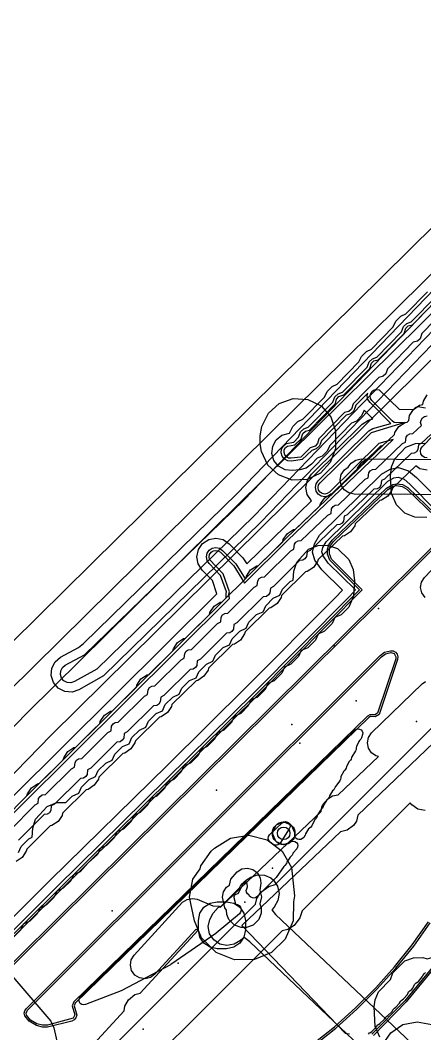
# Model space of a CAD drawing. Header units: metres. Extents: x -2677 to -840, y 169 to 1487.
# Drawn here: x -2254.5 to -2211.5, y 865.2 to 973.1 of the extents above; entities that cross this region are included whole.
import ezdxf

# ---------------------------------------------------------------- set-up
doc = ezdxf.new("R2010")
doc.units = ezdxf.units.M
for name, color, linetype in [('AI_GREENING_ALLOWED_ZONE', 4, 'Continuous'), ('AI_GREENING_EXCLUSIONS', 1, 'Continuous'), ('AI_GREENING_LAWN', 82, 'Continuous'), ('AI_GREENING_REJECTED', 6, 'Continuous'), ('AI_GREENING_SHRUBS', 92, 'Continuous')]:
    doc.layers.add(name, color=color, linetype=linetype)

# ---------------------------------------------------------------- blocks, each defined once
blk = doc.blocks.new('AI_SHRUB')
for radius in [1, 0.55]:
    blk.add_circle((0, 0), radius)

msp = doc.modelspace()

# ---------------------------------------------------------------- linework, layer by layer
at = {"layer": 'AI_GREENING_ALLOWED_ZONE'}
msp.add_lwpolyline([(-2227.96, 885.64), (-2228.1, 885.81), (-2228.16, 886.01), (-2228.12, 886.22), (-2228.01, 886.4), (-2226.69, 887.68), (-2226.51, 887.79), (-2226.31, 887.83), (-2226.11, 887.77), (-2225.95, 887.64), (-2225.86, 887.46), (-2225.84, 887.25), (-2225.92, 887.06), (-2226.9, 885.52), (-2227.05, 885.37), (-2227.24, 885.3), (-2227.44, 885.3), (-2227.63, 885.39), (-2227.96, 885.64)], close=True, dxfattribs=at)
at = {"layer": 'AI_GREENING_EXCLUSIONS'}
for points in [[(-2097.85, 1053.54), (-2253.72, 899.46), (-2275.22, 877.41), (-2275.74, 877.06), (-2276.36, 876.96), (-2276.97, 877.11), (-2277.46, 877.5), (-2279.74, 880.3), (-2280.02, 880.82), (-2280.07, 881.4), (-2279.9, 881.96), (-2279.53, 882.41), (-2279.53, 882.41), (-2279.01, 882.69), (-2278.43, 882.74), (-2277.87, 882.57), (-2277.42, 882.2), (-2276.2, 880.7), (-2255.84, 901.59), (-2101.14, 1054.5)], [(-2095.38, 1051.06), (-2251.24, 897), (-2272.72, 874.96), (-2274.46, 873.81), (-2276.52, 873.46), (-2278.54, 873.98), (-2280.17, 875.29), (-2282.45, 878.09), (-2283.37, 879.81), (-2283.56, 881.75), (-2282.99, 883.62), (-2282.99, 883.62), (-2281.75, 885.12), (-2280.02, 886.04), (-2278.08, 886.22), (-2276.25, 885.66), (-2258.3, 904.08), (-2120.21, 1040.54), (-2121.23, 1041.22), (-2122.31, 1042.84)], [(-2265.34, 866.24), (-2250.65, 880.87), (-2229.65, 901.55), (-2219.49, 911.79), (-2218.88, 912.47), (-2221.78, 915.31), (-2222.33, 916.09), (-2222.45, 916.53), (-2222.36, 916.97), (-2222, 917.59), (-2215.43, 924.05), (-2214.8, 924.4), (-2214.36, 924.48), (-2213.72, 924.25), (-2213.11, 923.73), (-2210.34, 920.93), (-2209.52, 921.67), (-2207.13, 923.98), (-2206.63, 924.9), (-2204.99, 926.46), (-2204.34, 926.85), (-2203.57, 927.51), (-2125.88, 1004.64)], [(-2123.66, 1003.65), (-2145.5, 981.83), (-2216.37, 911.4), (-2323.44, 805.27)], [(-2123.52, 1003.5), (-2145.36, 981.68), (-2216.23, 911.26), (-2323.3, 805.13)], [(-2265.87, 865.37), (-2229.27, 901.57), (-2218.46, 912.48), (-2221.62, 915.65), (-2221.86, 916.28), (-2221.85, 916.82), (-2221.71, 917.27), (-2221.36, 917.77), (-2215.6, 923.3), (-2214.91, 923.7), (-2214.53, 923.77), (-2213.9, 923.69), (-2213.32, 923.36), (-2210.37, 920.53), (-2206.98, 923.7), (-2206.42, 924.69), (-2204.78, 926.24), (-2203.86, 926.87), (-2126.38, 1003.78)], [(-2265.87, 865.08), (-2229.13, 901.43), (-2218.17, 912.48), (-2221.45, 915.74), (-2221.66, 916.3), (-2221.65, 916.8), (-2221.53, 917.18), (-2221.22, 917.62), (-2215.46, 923.16), (-2214.87, 923.5), (-2214.5, 923.57), (-2213.94, 923.49), (-2213.43, 923.2), (-2210.38, 920.25), (-2206.82, 923.58), (-2206.28, 924.54), (-2204.65, 926.1), (-2203.73, 926.72), (-2126.24, 1003.64)], [(-2160.96, 989.83), (-2178.87, 972.33), (-2195.05, 956.16), (-2200.95, 950.16), (-2229.66, 920.36), (-2246.38, 904.05), (-2248.77, 902.71), (-2249.14, 902.59), (-2249.53, 902.62), (-2249.88, 902.8), (-2250.13, 903.09), (-2250.25, 903.46), (-2250.22, 903.85), (-2250.04, 904.2), (-2249.74, 904.45), (-2247.7, 905.56), (-2230.76, 922.03), (-2202.11, 951.76), (-2191.04, 962.97), (-2177.08, 976.83)], [(-2174.74, 974.99), (-2189.25, 960.58), (-2200.23, 949.47), (-2228.94, 919.67), (-2245.68, 903.34), (-2248.28, 901.83), (-2249.02, 901.59), (-2249.8, 901.66), (-2250.5, 902.01), (-2251, 902.61), (-2251.24, 903.35), (-2251.18, 904.13), (-2250.82, 904.82), (-2250.23, 905.33), (-2248.34, 906.33), (-2247.81, 906.78), (-2231.48, 922.72), (-2202.83, 952.46), (-2194.42, 960.98), (-2178.19, 977.14)], [(-2255.38, 890.42), (-2233.63, 912.05), (-2234.08, 913.47), (-2235.17, 914.57), (-2235.6, 915.23), (-2235.74, 915.99), (-2235.59, 916.76), (-2235.15, 917.4), (-2234.49, 917.83), (-2233.73, 917.98), (-2232.96, 917.82), (-2232.32, 917.38), (-2230.87, 915.9), (-2230.42, 915.24), (-2223.55, 921.94), (-2224.01, 922.62), (-2224.15, 923.38), (-2223.99, 924.15), (-2223.56, 924.79), (-2218.16, 930.09), (-2217.5, 930.52), (-2217.04, 930.67), (-2217.95, 931.59), (-2218.24, 930.98), (-2218.78, 930.44), (-2219.31, 930.2), (-2221.63, 927.83), (-2221.89, 927.25), (-2222.43, 926.71), (-2222.95, 926.47), (-2223.56, 925.84), (-2224.13, 925.43), (-2224.81, 925.25), (-2225.6, 925.17), (-2226.37, 925.25), (-2227.06, 925.62), (-2227.55, 926.23), (-2227.77, 926.98), (-2227.69, 927.75), (-2227.32, 928.44), (-2226.72, 928.93), (-2225.91, 929.16), (-2225.56, 929.84), (-2225.02, 930.38), (-2224.49, 930.62), (-2222.17, 932.99), (-2221.91, 933.57), (-2221.37, 934.11), (-2220.84, 934.35), (-2218.53, 936.73), (-2218.26, 937.31), (-2217.72, 937.85), (-2217.2, 938.09), (-2214.88, 940.47), (-2214.61, 941.05), (-2214.07, 941.59), (-2213.55, 941.83), (-2211.23, 944.2)], [(-2254.67, 889.71), (-2232.62, 911.64), (-2232.65, 912.08), (-2232.59, 912.25), (-2233.22, 914.01), (-2234.45, 915.27), (-2234.67, 915.6), (-2234.74, 915.98), (-2234.67, 916.37), (-2234.45, 916.69), (-2234.12, 916.9), (-2233.74, 916.98), (-2233.35, 916.9), (-2233.03, 916.68), (-2231.61, 915.23), (-2230.61, 913.65), (-2226.27, 917.96), (-2215.97, 927.85), (-2216.24, 927.78), (-2221.45, 922.65), (-2221.78, 922.44), (-2222.16, 922.36), (-2222.54, 922.44), (-2222.87, 922.66), (-2223.08, 922.99), (-2223.15, 923.37), (-2223.07, 923.76), (-2222.85, 924.08), (-2217.46, 929.38), (-2217.03, 929.63), (-2215.13, 930.17), (-2217.34, 932.4), (-2217.56, 932.73), (-2217.63, 933.11), (-2217.57, 933.42), (-2218.84, 932.11), (-2219.07, 931.54), (-2219.42, 931.22), (-2219.88, 931.05), (-2222.49, 928.37), (-2222.72, 927.81), (-2223.07, 927.48), (-2223.53, 927.31), (-2224.56, 926.34), (-2225.69, 926.17), (-2226.08, 926.21), (-2226.42, 926.39), (-2226.67, 926.7), (-2226.78, 927.07), (-2226.74, 927.46), (-2226.55, 927.8), (-2226.25, 928.05), (-2225.45, 928.2), (-2224.95, 928.71), (-2224.73, 929.28), (-2224.38, 929.6), (-2223.92, 929.77), (-2221.31, 932.45), (-2221.08, 933.01), (-2220.73, 933.34), (-2220.27, 933.51), (-2217.66, 936.18), (-2217.43, 936.75), (-2217.08, 937.07), (-2216.62, 937.25), (-2214.01, 939.92), (-2213.78, 940.49), (-2213.43, 940.81), (-2212.97, 940.98), (-2210.36, 943.66)], [(-2209.09, 942.55), (-2211.84, 939.74), (-2212.02, 939.18), (-2212.29, 938.94), (-2212.74, 938.82), (-2215.49, 936), (-2215.67, 935.45), (-2215.94, 935.2), (-2216.39, 935.08), (-2219.14, 932.26), (-2219.32, 931.71), (-2219.59, 931.47), (-2220.04, 931.34), (-2222.79, 928.53), (-2222.91, 928.05), (-2223.16, 927.78), (-2223.69, 927.6), (-2224.69, 926.61), (-2225.72, 926.47), (-2225.99, 926.5), (-2226.23, 926.63), (-2226.4, 926.84), (-2226.48, 927.1), (-2226.45, 927.37), (-2226.32, 927.61), (-2226.11, 927.78), (-2225.32, 927.91), (-2224.66, 928.55), (-2224.48, 929.11), (-2224.21, 929.35), (-2223.76, 929.48), (-2221.01, 932.29), (-2220.89, 932.77), (-2220.64, 933.04), (-2220.11, 933.21), (-2217.36, 936.03), (-2217.18, 936.58), (-2216.92, 936.83), (-2216.46, 936.95), (-2216.46, 936.95), (-2213.71, 939.76), (-2213.54, 940.32), (-2213.27, 940.56), (-2212.81, 940.69), (-2210.07, 943.5)], [(-2265.37, 878.45), (-2254.46, 889.5), (-2232.27, 911.57), (-2232.36, 912.03), (-2232.27, 912.25), (-2232.96, 914.17), (-2234.39, 915.71), (-2234.45, 915.98), (-2234.39, 916.25), (-2234.24, 916.48), (-2234.01, 916.63), (-2233.74, 916.68), (-2233.47, 916.62), (-2233.25, 916.47), (-2231.83, 915.02), (-2230.67, 913.17), (-2226.06, 917.75), (-2214.89, 928.47), (-2216.39, 928.04), (-2221.66, 922.87), (-2221.89, 922.72), (-2222.16, 922.66), (-2222.43, 922.72), (-2222.65, 922.87), (-2222.8, 923.1), (-2222.85, 923.37), (-2222.8, 923.64), (-2222.64, 923.86), (-2217.19, 929.22), (-2213.71, 930.27), (-2214.51, 930.24), (-2214.78, 930.3), (-2215, 930.45), (-2217.13, 932.61), (-2217.28, 932.84), (-2217.33, 933.11), (-2217.27, 933.38), (-2217.12, 933.6), (-2216.89, 933.75), (-2216.62, 933.8), (-2216.36, 933.75), (-2214.22, 931.65), (-2212.67, 931.71), (-2212.49, 931.88), (-2212.24, 931.97), (-2211.45, 931.84)], [(-2256.32, 888.05), (-2253.81, 890.55), (-2253.76, 890.77), (-2253.33, 891.42), (-2252.68, 891.85), (-2252.48, 891.89), (-2249.95, 894.4), (-2249.9, 894.62), (-2249.47, 895.27), (-2248.82, 895.7), (-2248.62, 895.74), (-2246.06, 898.26), (-2246.02, 898.48), (-2245.58, 899.13), (-2244.93, 899.56), (-2244.73, 899.6), (-2242.17, 902.13), (-2242.13, 902.35), (-2241.69, 903), (-2241.04, 903.43), (-2240.85, 903.47), (-2238.29, 905.99), (-2238.24, 906.21), (-2237.81, 906.86), (-2237.16, 907.29), (-2236.96, 907.33), (-2234.4, 909.86), (-2234.36, 910.08), (-2233.92, 910.73), (-2233.27, 911.16), (-2233.07, 911.2), (-2230.52, 913.72), (-2230.47, 913.94), (-2230.04, 914.59), (-2229.39, 915.02), (-2229.19, 915.06), (-2226.62, 917.6), (-2226.56, 917.84), (-2226.12, 918.48), (-2225.46, 918.9), (-2225.26, 918.94), (-2222.66, 921.42), (-2222.61, 921.64), (-2222.16, 922.28), (-2221.51, 922.7), (-2221.31, 922.73), (-2218.7, 925.21), (-2218.66, 925.43), (-2218.21, 926.07), (-2217.55, 926.49), (-2217.35, 926.53), (-2214.75, 929.01), (-2214.7, 929.23), (-2214.26, 929.87), (-2213.6, 930.29), (-2213.4, 930.32), (-2213.22, 930.5), (-2213.13, 931.01), (-2212.71, 931.67), (-2212.08, 932.12), (-2211.73, 932.2), (-2211.67, 932.55), (-2211.25, 933.21)], [(-2255.67, 886.85), (-2252.95, 889.6), (-2252.62, 889.77), (-2252.57, 890.27), (-2252.41, 890.5), (-2252.19, 890.65), (-2251.85, 890.69), (-2249.08, 893.44), (-2248.76, 893.61), (-2248.7, 894.12), (-2248.55, 894.34), (-2248.32, 894.49), (-2247.98, 894.53), (-2245.2, 897.31), (-2244.87, 897.48), (-2244.82, 897.98), (-2244.66, 898.21), (-2244.44, 898.36), (-2244.1, 898.4), (-2241.31, 901.17), (-2240.98, 901.34), (-2240.93, 901.85), (-2240.78, 902.07), (-2240.55, 902.23), (-2240.21, 902.26), (-2237.42, 905.04), (-2237.1, 905.21), (-2237.04, 905.71), (-2236.89, 905.94), (-2236.66, 906.09), (-2236.33, 906.13), (-2233.54, 908.9), (-2233.21, 909.07), (-2233.16, 909.58), (-2233.01, 909.81), (-2232.78, 909.96), (-2232.44, 909.99), (-2229.65, 912.77), (-2229.33, 912.94), (-2229.27, 913.44), (-2229.12, 913.67), (-2228.89, 913.82), (-2228.55, 913.86), (-2225.77, 916.63), (-2225.44, 916.8), (-2225.37, 917.32), (-2225.22, 917.54), (-2224.99, 917.69), (-2224.65, 917.72), (-2221.81, 920.44), (-2221.48, 920.61), (-2221.42, 921.11), (-2221.26, 921.34), (-2221.03, 921.49), (-2220.69, 921.52), (-2217.86, 924.24), (-2217.53, 924.4), (-2217.47, 924.91), (-2217.31, 925.13), (-2217.08, 925.28), (-2216.74, 925.31), (-2213.9, 928.04), (-2213.57, 928.2), (-2213.51, 928.71), (-2213.36, 928.93), (-2213.12, 929.08), (-2212.79, 929.11), (-2211.88, 929.98), (-2211.96, 930.28), (-2211.92, 930.54), (-2211.77, 930.78), (-2211.55, 930.93), (-2211.28, 930.99)], [(-2210.87, 929), (-2211.85, 928.07), (-2212.18, 927.9), (-2212.24, 927.4), (-2212.4, 927.17), (-2212.63, 927.02), (-2212.97, 926.99), (-2215.81, 924.27), (-2216.13, 924.1), (-2216.2, 923.6), (-2216.35, 923.38), (-2216.58, 923.23), (-2216.92, 923.2), (-2219.76, 920.47), (-2220.09, 920.31), (-2220.15, 919.8), (-2220.31, 919.58), (-2220.54, 919.43), (-2220.88, 919.4), (-2223.71, 916.68), (-2224.04, 916.51), (-2224.11, 916.01), (-2224.26, 915.78), (-2224.49, 915.64), (-2224.82, 915.6), (-2227.6, 912.83), (-2227.93, 912.66), (-2227.98, 912.16), (-2228.13, 911.93), (-2228.36, 911.78), (-2228.7, 911.74), (-2231.49, 908.97), (-2231.81, 908.8), (-2231.87, 908.29), (-2232.02, 908.06), (-2232.25, 907.91), (-2232.59, 907.87), (-2235.37, 905.1), (-2235.7, 904.93), (-2235.75, 904.42), (-2235.91, 904.2), (-2236.13, 904.05), (-2236.47, 904.01), (-2239.26, 901.24), (-2239.59, 901.07), (-2239.64, 900.56), (-2239.79, 900.33), (-2240.02, 900.18), (-2240.36, 900.14), (-2243.15, 897.37), (-2243.47, 897.2), (-2243.53, 896.69), (-2243.68, 896.47), (-2243.91, 896.32), (-2244.24, 896.28), (-2247.03, 893.51), (-2247.36, 893.33), (-2247.41, 892.83), (-2247.56, 892.6), (-2247.79, 892.45), (-2248.13, 892.41), (-2250.89, 889.66), (-2251.22, 889.49), (-2251.28, 888.99), (-2251.43, 888.76), (-2251.65, 888.61), (-2251.99, 888.57), (-2254.71, 885.83)], [(-2211.28, 926.52), (-2211.55, 926.57), (-2211.78, 926.72), (-2211.93, 926.95), (-2211.98, 927.22), (-2211.93, 927.49), (-2211.78, 927.71), (-2210.6, 928.92)], [(-2211.29, 920.18), (-2212.56, 920.2), (-2213.65, 920.65), (-2214.52, 921.51), (-2215.04, 922.74), (-2215.17, 924.56), (-2215.04, 925.56), (-2214.7, 926.43), (-2213.54, 927.65), (-2212.51, 928.06), (-2211.51, 928.09)], [(-2206.41, 922.58), (-2219.03, 922.67), (-2219.6, 922.79), (-2220.09, 923.12), (-2220.41, 923.61), (-2220.52, 924.18), (-2220.4, 924.76), (-2220.07, 925.24), (-2219.65, 925.52), (-2219.35, 925.97), (-2218.86, 926.29), (-2218.29, 926.4), (-2203.21, 926.28)], [(-2263.37, 869.58), (-2251.35, 881.58), (-2238.89, 893.78), (-2230.35, 902.26), (-2221.04, 911.64), (-2220.28, 912.44), (-2222.48, 914.59), (-2223.22, 915.62), (-2223.45, 916.5), (-2223.26, 917.39), (-2222.7, 918.3), (-2216.13, 924.77), (-2215.19, 925.32), (-2214.32, 925.48), (-2213.25, 925.13), (-2212.4, 924.43), (-2210.32, 922.33)], [(-2211.27, 925.22), (-2212.04, 925.37), (-2212.48, 925.66), (-2214.96, 923.3), (-2215.01, 923.08), (-2215.45, 922.44), (-2216.11, 922.02), (-2216.31, 921.98), (-2218.91, 919.5), (-2218.96, 919.28), (-2219.41, 918.64), (-2220.07, 918.22), (-2220.26, 918.19), (-2222.87, 915.71), (-2222.91, 915.49), (-2223.36, 914.85), (-2224.02, 914.42), (-2224.19, 914.39), (-2226.74, 911.88), (-2226.78, 911.65), (-2227.22, 911.01), (-2227.87, 910.58), (-2228.07, 910.54), (-2230.62, 908.01), (-2230.67, 907.79), (-2231.1, 907.14), (-2231.75, 906.71), (-2231.95, 906.67), (-2234.51, 904.14), (-2234.55, 903.92), (-2234.99, 903.28), (-2235.64, 902.84), (-2235.84, 902.81), (-2238.4, 900.28), (-2238.44, 900.06), (-2238.88, 899.41), (-2239.53, 898.98), (-2239.72, 898.94), (-2242.28, 896.41), (-2242.33, 896.19), (-2242.76, 895.55), (-2243.41, 895.11), (-2243.61, 895.07), (-2246.17, 892.55), (-2246.21, 892.33), (-2246.65, 891.68), (-2247.3, 891.25), (-2247.5, 891.21), (-2250.03, 888.71), (-2250.08, 888.48), (-2250.51, 887.84), (-2251.16, 887.41), (-2251.36, 887.37), (-2253.84, 884.88), (-2253.88, 884.66), (-2254.31, 884.01), (-2254.96, 883.57)], [(-2211.49, 911.68), (-2211.83, 912.16), (-2211.96, 912.73), (-2211.85, 913.3), (-2211.54, 913.8), (-2206.69, 918.88)], [(-2254.7, 884.54), (-2254.42, 885.18), (-2253.61, 885.99), (-2253.27, 886.15), (-2253.2, 887.11), (-2252.89, 888.06), (-2251.65, 889.43), (-2250.62, 889.84), (-2249.67, 889.86), (-2248.99, 890.54), (-2248.3, 890.85), (-2248.02, 891.49), (-2247.21, 892.3), (-2246.52, 892.6), (-2246.24, 893.24), (-2245.43, 894.05), (-2244.74, 894.36), (-2244.46, 895), (-2243.65, 895.81), (-2242.96, 896.11), (-2242.67, 896.75), (-2241.86, 897.56), (-2241.18, 897.86), (-2240.89, 898.5), (-2240.08, 899.31), (-2239.4, 899.62), (-2239.11, 900.26), (-2238.3, 901.07), (-2237.62, 901.37), (-2237.33, 902.01), (-2236.52, 902.82), (-2235.84, 903.13), (-2235.55, 903.77), (-2234.74, 904.58), (-2234.05, 904.88), (-2233.77, 905.52), (-2232.96, 906.33), (-2232.27, 906.64), (-2231.99, 907.28), (-2231.18, 908.09), (-2230.49, 908.39), (-2230.21, 909.03), (-2229.4, 909.84), (-2228.71, 910.14), (-2228.43, 910.78), (-2227.62, 911.6), (-2226.93, 911.9), (-2226.65, 912.54), (-2225.83, 913.35), (-2225.5, 913.51), (-2225.43, 914.47), (-2225.12, 915.41), (-2223.88, 916.79), (-2222.85, 917.2), (-2221.85, 917.22), (-2220.8, 916.87), (-2219.58, 915.71), (-2219.13, 914.64), (-2219, 913.42), (-2219.09, 911.79), (-2219.59, 910.64), (-2220.4, 909.83), (-2221.09, 909.53), (-2221.37, 908.89), (-2222.18, 908.08), (-2222.87, 907.77), (-2223.15, 907.13), (-2223.96, 906.32), (-2224.65, 906.02), (-2224.94, 905.38), (-2225.75, 904.57), (-2226.43, 904.26), (-2226.72, 903.62), (-2227.53, 902.81), (-2228.21, 902.51), (-2228.5, 901.87), (-2229.31, 901.06), (-2229.99, 900.76), (-2230.28, 900.12), (-2231.09, 899.31), (-2231.77, 899), (-2232.06, 898.36), (-2232.87, 897.55), (-2233.56, 897.25), (-2233.84, 896.61), (-2234.65, 895.8), (-2235.34, 895.49), (-2235.62, 894.85), (-2236.43, 894.04), (-2237.12, 893.74), (-2237.4, 893.1), (-2238.21, 892.29), (-2238.9, 891.98), (-2239.18, 891.34), (-2239.99, 890.53), (-2240.68, 890.23), (-2240.96, 889.59), (-2241.78, 888.78), (-2242.46, 888.48), (-2242.75, 887.84), (-2243.56, 887.03), (-2244.24, 886.72), (-2244.53, 886.08), (-2245.34, 885.27), (-2246.02, 884.97), (-2246.31, 884.33), (-2247.29, 883.43), (-2248.17, 882.48), (-2248.86, 882.17), (-2249.15, 881.53), (-2249.96, 880.72), (-2250.64, 880.42), (-2250.93, 879.78), (-2251.74, 878.97), (-2252.42, 878.66), (-2252.71, 878.02), (-2253.52, 877.21), (-2254.2, 876.91), (-2254.49, 876.27), (-2255.3, 875.46)], [(-2255.53, 871.54), (-2251.28, 866.57), (-2250.96, 865.86), (-2249.43, 859.11), (-2229.51, 879.04), (-2229.39, 879.65), (-2228.95, 880.3), (-2228.1, 880.92), (-2227.43, 881.11), (-2204, 904.57)], [(-2202.54, 903.91), (-2218.65, 888.49), (-2218.77, 887.88), (-2219.1, 887.4), (-2219.77, 886.89), (-2220.49, 886.73), (-2230.96, 876.75), (-2220, 865.3), (-2219.53, 865.22)], [(-2251.9, 858.51), (-2243.46, 867.7), (-2243.41, 868.18), (-2243.01, 868.87), (-2242.35, 869.42), (-2241.76, 869.56), (-2235.62, 876.25), (-2235.85, 876.35), (-2240.21, 871.58), (-2240.69, 871.24), (-2241.25, 871.1), (-2241.83, 871.18), (-2242.33, 871.49), (-2242.68, 871.96), (-2242.82, 872.53), (-2242.73, 873.11), (-2242.43, 873.61), (-2237.28, 879.23), (-2236.79, 879.54), (-2236.21, 879.65), (-2235.72, 879.56), (-2234.05, 878.84), (-2233.39, 878.82), (-2233.22, 878.73), (-2222.54, 888.91), (-2222.48, 889.35), (-2222.34, 889.65), (-2221.82, 890.24), (-2221.32, 890.56), (-2220.72, 890.65), (-2216.43, 894.74), (-2216.71, 894.8), (-2217.19, 895.13), (-2217.51, 895.62), (-2217.62, 896.2), (-2217.5, 896.77), (-2217.17, 897.25), (-2211.81, 902.47), (-2211.43, 902.74)], [(-2211.48, 889), (-2212.25, 889.15), (-2212.9, 889.59), (-2213.06, 889.83), (-2224.57, 878.32), (-2224.79, 877.58), (-2225.42, 876.76), (-2226.07, 876.33), (-2226.68, 876.21), (-2248.89, 854)], [(-2215.71, 861.35), (-2230.13, 875.03), (-2230.73, 875.47), (-2231.1, 875.15), (-2231.79, 874.78), (-2232.55, 874.63), (-2233.32, 874.79), (-2233.96, 875.23), (-2234.39, 875.88), (-2234.54, 876.65), (-2234.38, 877.41), (-2234, 878.09), (-2233.48, 878.67), (-2233.15, 878.83), (-2231.2, 880.78), (-2231.04, 881.11), (-2230.46, 881.63), (-2230.01, 881.89), (-2229.31, 882.14), (-2228.57, 882.11), (-2227.88, 881.82), (-2227.59, 881.58), (-2227.16, 880.94), (-2227, 880.17), (-2227.15, 879.41), (-2227.52, 878.72), (-2227.77, 878.43), (-2227.38, 877.94), (-2212.93, 864.23)], [(-2215.71, 861.35), (-2230.13, 875.03), (-2230.73, 875.47), (-2231.1, 875.15), (-2231.79, 874.78), (-2232.55, 874.63), (-2233.32, 874.79), (-2233.96, 875.23), (-2234.39, 875.88), (-2234.54, 876.65), (-2234.38, 877.41), (-2234, 878.09), (-2233.48, 878.67), (-2233.15, 878.83), (-2231.2, 880.78), (-2231.04, 881.11), (-2230.46, 881.63), (-2230.01, 881.89), (-2229.31, 882.14), (-2228.57, 882.11), (-2227.88, 881.82), (-2227.59, 881.58), (-2227.16, 880.94), (-2227, 880.17), (-2227.15, 879.41), (-2227.52, 878.72), (-2227.77, 878.43), (-2227.38, 877.94), (-2212.93, 864.23)], [(-2223.47, 864.12), (-2221.11, 865.99), (-2218.87, 868), (-2216.74, 870.12), (-2214.74, 872.35), (-2212.86, 874.7), (-2211.11, 877.15)], [(-2223.35, 863.96), (-2220.99, 865.84), (-2218.73, 867.85), (-2216.6, 869.98), (-2214.59, 872.22), (-2212.7, 874.58), (-2210.94, 877.03)], [(-2216.31, 864.87), (-2216.78, 866.03), (-2216.9, 868.12), (-2216.78, 868.85), (-2216.44, 869.72), (-2215.18, 871), (-2214.9, 871.71), (-2213.64, 872.99), (-2212.71, 873.34), (-2211.72, 873.36), (-2211.25, 873.22), (-2210.78, 873.37), (-2210.02, 874.17), (-2208.99, 874.57), (-2208, 874.6), (-2206.95, 874.25), (-2205.73, 873.09), (-2205.34, 872.23), (-2205.16, 871.24), (-2205.24, 869.17), (-2205.8, 867.95), (-2205.88, 866.61), (-2206.34, 865.52), (-2207.26, 864.6)], [(-2210.53, 872.56), (-2213.64, 868.75), (-2217.13, 865.2)], [(-2210.37, 872.44), (-2213.49, 868.63), (-2216.98, 865.06)], [(-2216.01, 864.06), (-2215.14, 865.35), (-2213.85, 866.22), (-2212.32, 866.53), (-2210.78, 866.22), (-2210.59, 866.09), (-2210.59, 866.09), (-2209.98, 865.97), (-2208.68, 865.1)]]:
    msp.add_lwpolyline(points, dxfattribs=at)
for points in [[(-2221.02, 927.49), (-2221.56, 926.02), (-2222.62, 924.88), (-2224.04, 924.22), (-2225.6, 924.16), (-2227.07, 924.7), (-2228.21, 925.76), (-2228.86, 927.18), (-2229.01, 928.01), (-2229.02, 928.86), (-2228.84, 929.87), (-2228.15, 931.28), (-2226.99, 932.31), (-2225.51, 932.82), (-2223.95, 932.73), (-2222.55, 932.05), (-2221.51, 930.88), (-2221, 929.41), (-2221.02, 927.49)], [(-2217.3, 899), (-2217.48, 898.89), (-2248.67, 868.5), (-2248.79, 868.23), (-2248.52, 867.23), (-2248.6, 866.95), (-2248.78, 866.73), (-2249.04, 866.6), (-2251.64, 865.96), (-2252.15, 865.96), (-2252.81, 866.12), (-2253.56, 866.57), (-2254.05, 867.16), (-2254.1, 867.43), (-2254.04, 867.69), (-2253.89, 867.91), (-2216.27, 905.5), (-2215.79, 905.84), (-2215.16, 906), (-2214.88, 905.97), (-2214.64, 905.84), (-2214.46, 905.63), (-2214.39, 905.36), (-2214.42, 905.08), (-2216.37, 899.23), (-2216.8, 898.97), (-2217.3, 899)], [(-2248.82, 868.63), (-2248.99, 868.22), (-2248.71, 867.25), (-2248.9, 866.89), (-2251.64, 866.16), (-2252.15, 866.16), (-2252.76, 866.31), (-2253.42, 866.7), (-2253.86, 867.23), (-2253.9, 867.42), (-2253.75, 867.77), (-2216.13, 905.36), (-2215.7, 905.66), (-2215.14, 905.8), (-2214.77, 905.69), (-2214.58, 905.34), (-2214.61, 905.14), (-2216.53, 899.35), (-2216.83, 899.17), (-2217.35, 899.19), (-2217.61, 899.04), (-2248.82, 868.63)], [(-2232.19, 886.06), (-2230.22, 886.38), (-2228.27, 885.89), (-2226.68, 884.67), (-2225.69, 882.93), (-2225.37, 879.92), (-2225.48, 879.29), (-2225.51, 877.25), (-2226.35, 875.32), (-2227.82, 873.89), (-2229.62, 873.14), (-2231.75, 873.11), (-2233.7, 873.89), (-2235.25, 875.44), (-2236, 877.25), (-2236.54, 879.77), (-2236.16, 881.68), (-2235.41, 882.81), (-2235.34, 883.12), (-2234.22, 884.68), (-2233.89, 885), (-2232.19, 886.06)], [(-2231.48, 882.47), (-2230.97, 882.79), (-2230.38, 882.88), (-2229.79, 882.73), (-2229.32, 882.37), (-2229.02, 881.85), (-2228.95, 881.25), (-2229.07, 880.51), (-2228.87, 879.81), (-2229.04, 879.06), (-2228.91, 878.68), (-2228.91, 878.09), (-2229.17, 877.4), (-2229.77, 876.79), (-2230.46, 876.54), (-2231.05, 876.54), (-2231.74, 876.79), (-2232.35, 877.4), (-2232.57, 877.94), (-2232.6, 878.38), (-2232.77, 878.63), (-2233.04, 879.77), (-2232.93, 880.34), (-2232.6, 880.83), (-2232.27, 881.05), (-2232.15, 881.68), (-2231.48, 882.47)], [(-2231.17, 874.88), (-2231.82, 874.45), (-2232.59, 874.29), (-2233.59, 874.29), (-2234.35, 874.45), (-2235, 874.88), (-2235.43, 875.53), (-2235.59, 876.29), (-2235.59, 877.29), (-2235.43, 878.06), (-2235, 878.71), (-2234.35, 879.14), (-2233.59, 879.29), (-2232.59, 879.29), (-2231.82, 879.14), (-2231.17, 878.71), (-2230.74, 878.06), (-2230.59, 877.29), (-2230.59, 876.29), (-2230.74, 875.53), (-2231.17, 874.88)]]:
    msp.add_lwpolyline(points, close=True, dxfattribs=at)
at = {"layer": 'AI_GREENING_LAWN'}
msp.add_lwpolyline([(-2218.63, 897.7), (-2218.45, 897.67), (-2218.29, 897.58), (-2218.18, 897.43), (-2218.12, 897.26), (-2218.14, 897.07), (-2218.23, 896.74), (-2218.3, 896.59), (-2218.41, 896.47), (-2218.45, 896.44), (-2218.53, 896.34), (-2218.78, 895.8), (-2218.8, 895.67), (-2218.8, 895.66), (-2218.8, 895.49), (-2218.87, 895.33), (-2219.28, 894.7), (-2219.3, 894.67), (-2219.3, 894.62), (-2219.35, 894.47), (-2219.43, 894.34), (-2219.56, 894.2), (-2219.85, 893.68), (-2219.89, 893.52), (-2220.01, 893.28), (-2220.13, 893.17), (-2220.43, 892.62), (-2220.46, 892.5), (-2220.46, 892.49), (-2220.48, 892.32), (-2220.56, 892.16), (-2221.02, 891.57), (-2221.04, 891.53), (-2221.05, 891.49), (-2221.1, 891.34), (-2221.19, 891.21), (-2221.33, 891.08), (-2221.64, 890.57), (-2221.69, 890.41), (-2221.78, 890.25), (-2221.84, 890.2), (-2221.83, 890.19), (-2221.96, 890.07), (-2222.28, 889.55), (-2222.33, 889.4), (-2222.41, 889.23), (-2222.47, 889.18), (-2222.47, 889.17), (-2222.6, 889.05), (-2222.91, 888.54), (-2222.96, 888.38), (-2223.05, 888.21), (-2223.14, 888.13), (-2223.14, 888.12), (-2223.2, 888.08), (-2223.22, 888.04), (-2223.52, 887.37), (-2223.62, 887.23), (-2223.76, 887.13), (-2223.77, 887.13), (-2223.87, 887.04), (-2224.2, 886.51), (-2224.25, 886.36), (-2224.39, 886.13), (-2224.52, 886.02), (-2224.7, 885.92), (-2224.91, 885.9), (-2225.1, 885.96), (-2225.26, 886.1), (-2225.34, 886.29), (-2225.34, 886.49), (-2225.33, 886.57), (-2225.34, 886.62), (-2225.65, 887.37), (-2225.68, 887.41), (-2225.72, 887.44), (-2226.47, 887.75), (-2226.52, 887.76), (-2226.57, 887.75), (-2227.32, 887.44), (-2227.36, 887.41), (-2227.39, 887.37), (-2227.7, 886.62), (-2227.71, 886.57), (-2227.7, 886.52), (-2227.39, 885.77), (-2227.36, 885.73), (-2227.32, 885.7), (-2226.57, 885.39), (-2226.52, 885.38), (-2226.47, 885.39), (-2225.7, 885.71), (-2225.51, 885.75), (-2225.33, 885.71), (-2225.17, 885.61), (-2225.05, 885.46), (-2225.01, 885.27), (-2225.04, 885.08), (-2225.13, 884.92), (-2225.52, 884.48), (-2225.54, 884.45), (-2225.55, 884.4), (-2225.61, 884.25), (-2225.71, 884.13), (-2225.83, 884.03), (-2226.18, 883.51), (-2226.23, 883.36), (-2226.38, 883.13), (-2226.5, 883.04), (-2227.33, 881.88), (-2227.38, 881.81), (-2229.36, 879.82), (-2229.51, 879.72), (-2229.68, 879.67), (-2229.85, 879.69), (-2230.01, 879.77), (-2230.14, 879.9), (-2230.19, 879.98), (-2230.22, 880.01), (-2230.23, 880.02), (-2230.38, 880.14), (-2230.47, 880.3), (-2230.5, 880.49), (-2230.45, 880.68), (-2230.36, 880.88), (-2230.35, 880.92), (-2230.35, 880.96), (-2230.43, 881.34), (-2230.45, 881.37), (-2230.49, 881.36), (-2230.81, 881.21), (-2230.85, 881.19), (-2230.87, 881.16), (-2231.29, 880.3), (-2231.44, 880.12), (-2231.61, 880.05), (-2231.6, 880.05), (-2231.7, 880.01), (-2231.74, 879.97), (-2231.81, 879.84), (-2231.83, 879.8), (-2231.83, 879.75), (-2231.64, 879.08), (-2231.63, 879.04), (-2231.59, 879.03), (-2231.43, 878.99), (-2231.24, 878.89), (-2231.1, 878.72), (-2231.05, 878.51), (-2231.05, 878.39), (-2231.1, 878.18), (-2231.23, 878.01), (-2233.68, 875.93), (-2233.72, 875.9), (-2238.51, 872.6), (-2238.56, 872.57), (-2243.74, 869.84), (-2243.79, 869.81), (-2247.6, 868.34), (-2247.79, 868.31), (-2247.98, 868.35), (-2248.14, 868.46), (-2248.24, 868.62), (-2248.28, 868.81), (-2248.24, 869), (-2248.13, 869.16), (-2218.97, 897.56), (-2218.81, 897.66), (-2218.63, 897.7)], close=True, dxfattribs=at)
msp.add_lwpolyline([(-2217.5, 865.21), (-2217.38, 865.34), (-2217.3, 865.37), (-2217.3, 865.37), (-2217.14, 865.47), (-2216.71, 865.9), (-2216.62, 866.04), (-2216.5, 866.18), (-2216.43, 866.22), (-2216.44, 866.22), (-2216.28, 866.32), (-2215.84, 866.76), (-2215.76, 866.9), (-2215.64, 867.05), (-2215.58, 867.09), (-2215.58, 867.09), (-2215.43, 867.19), (-2215, 867.63), (-2214.92, 867.78), (-2214.74, 867.97), (-2214.61, 868.06), (-2214.19, 868.5), (-2214.1, 868.67), (-2214.1, 868.66), (-2214.07, 868.73), (-2213.93, 868.86), (-2213.78, 868.96), (-2213.36, 869.43), (-2213.28, 869.61), (-2213.28, 869.61), (-2213.24, 869.71), (-2213.09, 869.86), (-2212.91, 869.97), (-2212.83, 870.06), (-2212.57, 870.51), (-2212.47, 870.64), (-2212.32, 870.73), (-2212.28, 870.75), (-2212.18, 870.82), (-2211.79, 871.29), (-2211.72, 871.45), (-2211.56, 871.65), (-2211.43, 871.75)], dxfattribs=at)
at = {"layer": 'AI_GREENING_REJECTED'}
for p in [(-2216.44, 910.49), (-2221.15, 906.51), (-2218.8, 900.65), (-2212.4, 898.46), (-2225.64, 898.14), (-2224.8, 896.17), (-2233.66, 891.17), (-2227.72, 882.86), (-2230.66, 879.25), (-2244.75, 878.33), (-2237.73, 872.76), (-2241.45, 865.75)]:
    msp.add_point(p, dxfattribs=at)

# ---------------------------------------------------------------- block references
at = {"layer": 'AI_GREENING_SHRUBS', "xscale": 1.2, "yscale": 1.2}
msp.add_blockref('AI_SHRUB', (-2226.52, 886.57), dxfattribs=at)

doc.saveas('drawing.dxf')
